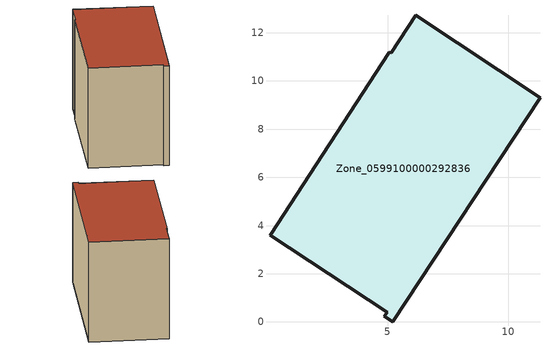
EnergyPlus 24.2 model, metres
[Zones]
Zone_0599100000292836
 floor ground (C_G): 4.97,0.41 0.11,3.6 5.05,11.19 5.15,11.17 6.16,12.73 11.32,9.31 5.21,0 4.86,0.23 z0
 wall outside (C_F): 5.21,0 11.32,9.31 6.16,12.73 5.15,11.17 5.05,11.19 0.11,3.6 4.97,0.41 4.86,0.23 5.21,0 z0:8.41
 roof outside (C_R): 4.97,0.41 4.86,0.23 5.21,0 11.32,9.31 6.16,12.73 5.15,11.17 5.05,11.19 0.11,3.6 z8.41
[BUILDING]
Pand.0599100000292836: North Axis=0; Terrain=City; Loads Convergence Tolerance Value=0.04; Temperature Convergence Tolerance Value=0.4; Solar Distribution=FullExterior; Maximum Number of Warmup Days=25; Minimum Number of Warmup Days=1
[Site:Location]
Rotterdam.The.Hague.AP_ZH_NLD Design_Conditions: Latitude=51.96; Longitude=4.45; Time Zone=1; Elevation=-4.5
[SITE:GROUNDTEMPERATURE:BUILDINGSURFACE]
18, 18, 18, 18, 18, 18, 18, 18, 18, 18, 18, 18
[MATERIAL] Thermal Absorptance=0.9; Solar Absorptance=0.7; Visible Absorptance=0.7
Name | Roughness | Thickness | Conductivity | Density | Specific Heat
G.D.1965 | MediumSmooth | 0.15 | 1 | 540 | 1210
F.D.1965 | Rough | 0.3 | 0.857143 | 1920 | 840
R.D.1965 | MediumRough | 0.2 | 0.08 | 1500 | 1000
[CONSTRUCTION]
C_G: G.D.1965
C_F: F.D.1965
C_R: R.D.1965
[ZONE]
Zone_0599100000292836: Type=1; Multiplier=1; Ceiling Height=Autocalculate; Volume=Autocalculate; Floor Area=autocalculate; Part of Total Floor Area=Yes
[ZONEINFILTRATION:DESIGNFLOWRATE]
Infil_Zone_0599100000292836: Zone or ZoneList or Space or SpaceList=Zone_0599100000292836; Schedule=AlwaysOn; Design Flow Rate Calculation Method=Flow/Area; Flow Rate per Floor Area=0.0042; Constant Term Coefficient=1; Temperature Term Coefficient=0; Velocity Term Coefficient=0; Velocity Squared Term Coefficient=0
[HVACTEMPLATE:ZONE:IDEALLOADSAIRSYSTEM]
Zone_0599100000292836: Maximum Heating Supply Air Temperature=50; Minimum Cooling Supply Air Temperature=13; Maximum Heating Supply Air Humidity Ratio=0.0156; Minimum Cooling Supply Air Humidity Ratio=0.0077; Heating Limit=NoLimit; Cooling Limit=NoLimit; Dehumidification Control Type=ConstantSensibleHeatRatio; Cooling Sensible Heat Ratio=0.7; Dehumidification Setpoint=60; Humidification Control Type=None; Humidification Setpoint=30; Outdoor Air Method=None; Outdoor Air Flow Rate per Person=0.00944; Outdoor Air Flow Rate per Zone Floor Area=0; Outdoor Air Flow Rate per Zone=0; Demand Controlled Ventilation Type=None; Outdoor Air Economizer Type=NoEconomizer; Heat Recovery Type=None; Sensible Heat Recovery Effectiveness=0.7; Latent Heat Recovery Effectiveness=0.65
[ZONECONTROL:THERMOSTAT]
ThermostatControl_Zone_0599100000292836: Zone or ZoneList=Zone_0599100000292836; Control Type Schedule=DualSetpointControlType; Control 1=Thermostat_Zone_0599100000292836; Temperature Difference Between Cutout And Setpoint=0
[THERMOSTATSETPOINT:DUALSETPOINT]
Thermostat_Zone_0599100000292836: Heating Setpoint Temperature Schedule=HeatingSetpoint_Zone_0599100000292836; Cooling Setpoint Temperature Schedule=CoolingSetpoint_Zone_0599100000292836
[SCHEDULE:COMPACT]
HeatingSetpoint_Zone_0599100000292836: Through: 12/31, For: AllDays, Until: 24:00, 21
CoolingSetpoint_Zone_0599100000292836: Through: 12/31, For: AllDays, Until: 24:00, 24
DualSetpointControlType: Through: 12/31, For: AllDays, Until: 24:00, 4
AlwaysOn: Through: 12/31, For: AllDays, Until: 24:00, 1
